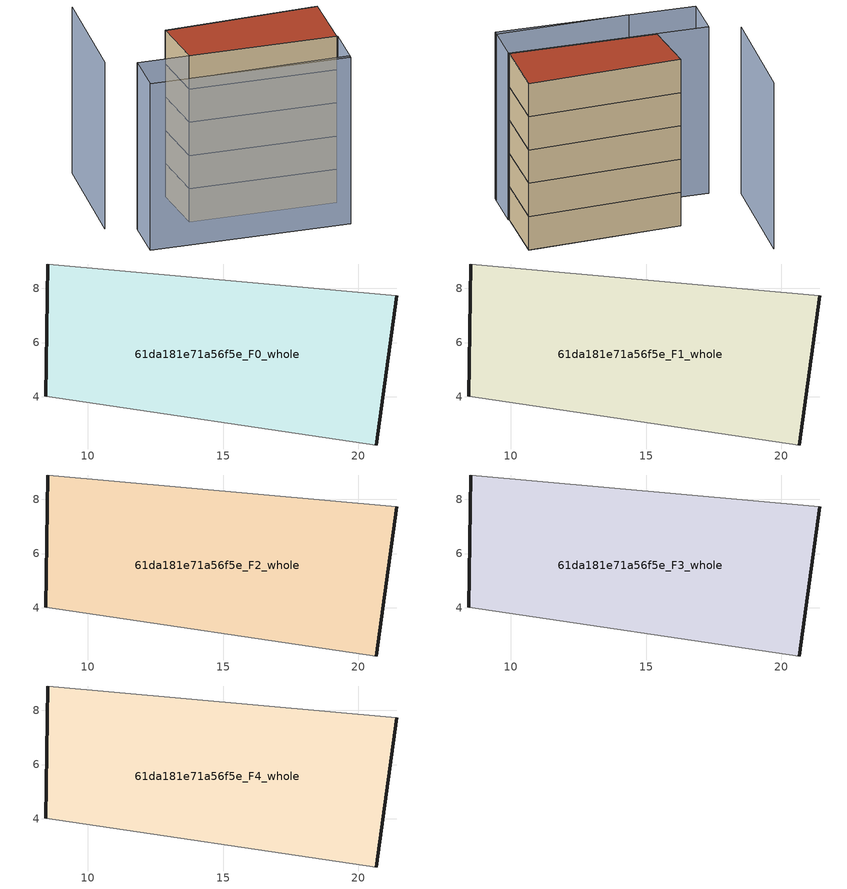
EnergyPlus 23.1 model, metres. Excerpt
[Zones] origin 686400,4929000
61da181e71a56f5e_F0_whole
 floor ground (EU_floor_Construction): 20.65,2.22 21.42,7.73 8.54,8.9 8.45,4.01 z0
 wall outside (EU_wall_Construction): 8.45,4.01 8.54,8.9 / 21.42,7.73 20.65,2.22 z0:3
 wall adiabatic (EU_wall_Construction): 8.54,8.9 21.42,7.73 / 20.65,2.22 8.45,4.01 z0:3
61da181e71a56f5e_F1_whole
 floor to 61da181e71a56f5e_F0_whole (EU_floor_Construction): 20.65,2.22 21.42,7.73 8.54,8.9 8.45,4.01 z3
 wall outside (EU_wall_Construction): 8.45,4.01 8.54,8.9 / 21.42,7.73 20.65,2.22 z3:6
 wall adiabatic (EU_wall_Construction): 8.54,8.9 21.42,7.73 / 20.65,2.22 8.45,4.01 z3:6
61da181e71a56f5e_F2_whole
 floor to 61da181e71a56f5e_F1_whole (EU_floor_Construction): 20.65,2.22 21.42,7.73 8.54,8.9 8.45,4.01 z6
 wall outside (EU_wall_Construction): 8.45,4.01 8.54,8.9 / 21.42,7.73 20.65,2.22 z6:9
 wall adiabatic (EU_wall_Construction): 8.54,8.9 21.42,7.73 / 20.65,2.22 8.45,4.01 z6:9
61da181e71a56f5e_F3_whole
 floor to 61da181e71a56f5e_F2_whole (EU_floor_Construction): 20.65,2.22 21.42,7.73 8.54,8.9 8.45,4.01 z9
 wall outside (EU_wall_Construction): 8.45,4.01 8.54,8.9 / 21.42,7.73 20.65,2.22 z9:12
 wall adiabatic (EU_wall_Construction): 8.54,8.9 21.42,7.73 / 20.65,2.22 8.45,4.01 z9:12
61da181e71a56f5e_F4_whole
 floor to 61da181e71a56f5e_F3_whole (EU_floor_Construction): 20.65,2.22 21.42,7.73 8.54,8.9 8.45,4.01 z12
 wall outside (EU_wall_Construction): 8.45,4.01 8.54,8.9 / 21.42,7.73 20.65,2.22 z12:15
 wall adiabatic (EU_wall_Construction): 8.54,8.9 21.42,7.73 / 20.65,2.22 8.45,4.01 z12:15
 roof outside (EU_roof_Construction): 21.42,7.73 20.65,2.22 8.45,4.01 8.54,8.9 z15
shading: 9.14,0.09 20.19,-1.24 / 3.45,15.69 1.81,5.78 / 4.17,4.64 20.7,2.21 / 20.7,2.21 20.15,-1.56 / 20.15,-1.56 3.61,0.87 / 3.61,0.87 4.17,4.64 z0:15
[Building]
EU S2 Campaign: North Axis=0; Terrain=City; Solar Distribution=FullExterior
[Site:Location]
Bologna: Latitude=44.5; Longitude=11.25; Time Zone=1; Elevation=37
[SizingPeriod:WeatherFileDays]
AnnualSizingPeriod: Begin Month=1; Begin Day of Month=1; End Month=12; End Day of Month=31; Day of Week for Start Day=Monday; Use Weather File Daylight Saving Period=No; Use Weather File Rain and Snow Indicators=No
[MATERIAL]
EU_InternalMass_Material: Roughness=MediumRough; Thickness=0.1; Conductivity=1; Density=1800; Specific Heat=900; Thermal Absorptance=0.9; Solar Absorptance=0.7; Visible Absorptance=0.7
[MATERIAL:NOMASS] Roughness=MediumRough; Thermal Absorptance=0.9; Solar Absorptance=0.7; Visible Absorptance=0.7
Name | Thermal Resistance
EU_wall_NoMass | 0.905828
EU_roof_NoMass | 0.37593
EU_floor_NoMass | 0.67114
[CONSTRUCTION]
EU_wall_Construction: EU_wall_NoMass
EU_roof_Construction: EU_roof_NoMass
EU_floor_Construction: EU_floor_NoMass
EU_InternalMass_Construction: EU_InternalMass_Material
[ZONE] Type=1; Multiplier=1; Ceiling Height=autocalculate; Floor Area=autocalculate; Part of Total Floor Area=Yes
Name | Volume
61da181e71a56f5e_F0_whole | 197.534
61da181e71a56f5e_F1_whole; 61da181e71a56f5e_F2_whole; 61da181e71a56f5e_F3_whole; 61da181e71a56f5e_F4_whole | 197.533
[INTERNALMASS] Construction=EU_InternalMass_Construction; Surface Area=65.8444
Name | Zone or ZoneList
61da181e71a56f5e_F0_whole_EU_InternalMass | 61da181e71a56f5e_F0_whole
61da181e71a56f5e_F1_whole_EU_InternalMass | 61da181e71a56f5e_F1_whole
61da181e71a56f5e_F2_whole_EU_InternalMass | 61da181e71a56f5e_F2_whole
61da181e71a56f5e_F3_whole_EU_InternalMass | 61da181e71a56f5e_F3_whole
61da181e71a56f5e_F4_whole_EU_InternalMass | 61da181e71a56f5e_F4_whole
[OTHEREQUIPMENT] Fuel Type=Electricity; Design Level Calculation Method=Watts/Area; Power per Zone Floor Area=1; Fraction Latent=0; Fraction Radiant=0; Fraction Lost=0; Carbon Dioxide Generation Rate=0; EndUse Subcategory=EU_Step8_InternalGains
Name | Zone or ZoneList or Space or SpaceList | Schedule
EU_Step8_InternalGain_61da181e71a56f5e_F0_whole_f000 | 61da181e71a56f5e_F0_whole | EU_Step8_GainSchedule_61da181e71a56f5e_F0_whole_f000
EU_Step8_InternalGain_61da181e71a56f5e_F1_whole_f000 | 61da181e71a56f5e_F1_whole | EU_Step8_GainSchedule_61da181e71a56f5e_F1_whole_f000
EU_Step8_InternalGain_61da181e71a56f5e_F2_whole_f000 | 61da181e71a56f5e_F2_whole | EU_Step8_GainSchedule_61da181e71a56f5e_F2_whole_f000
EU_Step8_InternalGain_61da181e71a56f5e_F3_whole_f000 | 61da181e71a56f5e_F3_whole | EU_Step8_GainSchedule_61da181e71a56f5e_F3_whole_f000
EU_Step8_InternalGain_61da181e71a56f5e_F4_whole_f000 | 61da181e71a56f5e_F4_whole | EU_Step8_GainSchedule_61da181e71a56f5e_F4_whole_f000
[ZONEVENTILATION:DESIGNFLOWRATE] Schedule=EU_AlwaysOn; Design Flow Rate Calculation Method=AirChanges/Hour; Air Changes per Hour=0.73129; Ventilation Type=Natural; Fan Pressure Rise=0; Fan Total Efficiency=1; Constant Term Coefficient=1; Temperature Term Coefficient=0; Velocity Term Coefficient=0; Velocity Squared Term Coefficient=0; Minimum Indoor Temperature=-100; Maximum Indoor Temperature=100; Delta Temperature=-100; Minimum Outdoor Temperature=-100; Maximum Outdoor Temperature=100; Maximum Wind Speed=40
Name | Zone or ZoneList or Space or SpaceList
EU_ConstantAir_61da181e71a56f5e_F0_whole | 61da181e71a56f5e_F0_whole
EU_ConstantAir_61da181e71a56f5e_F1_whole | 61da181e71a56f5e_F1_whole
EU_ConstantAir_61da181e71a56f5e_F2_whole | 61da181e71a56f5e_F2_whole
EU_ConstantAir_61da181e71a56f5e_F3_whole | 61da181e71a56f5e_F3_whole
EU_ConstantAir_61da181e71a56f5e_F4_whole | 61da181e71a56f5e_F4_whole
[HVACTEMPLATE:THERMOSTAT] Constant Heating Setpoint=20; Constant Cooling Setpoint=50
EU_HeatOnly_61da181e71a56f5e_F0_whole; EU_HeatOnly_61da181e71a56f5e_F1_whole; EU_HeatOnly_61da181e71a56f5e_F2_whole; EU_HeatOnly_61da181e71a56f5e_F3_whole; EU_HeatOnly_61da181e71a56f5e_F4_whole
[HVACTEMPLATE:ZONE:IDEALLOADSAIRSYSTEM] System Availability Schedule=EU_AlwaysOn; Maximum Heating Supply Air Temperature=50; Minimum Cooling Supply Air Temperature=13; Maximum Heating Supply Air Humidity Ratio=0.0156; Minimum Cooling Supply Air Humidity Ratio=0.0077; Heating Limit=NoLimit; Cooling Limit=NoLimit; Heating Availability Schedule=EU_AlwaysOn; Cooling Availability Schedule=EU_CoolingOff; Dehumidification Control Type=ConstantSensibleHeatRatio; Cooling Sensible Heat Ratio=0.7; Dehumidification Setpoint=60; Humidification Control Type=None; Humidification Setpoint=30; Outdoor Air Method=None; Outdoor Air Flow Rate per Person=0.00944; Outdoor Air Flow Rate per Zone Floor Area=0; Outdoor Air Flow Rate per Zone=0; Demand Controlled Ventilation Type=None; Outdoor Air Economizer Type=NoEconomizer; Heat Recovery Type=None; Sensible Heat Recovery Effectiveness=0.7; Latent Heat Recovery Effectiveness=0.65
Name | Template Thermostat
61da181e71a56f5e_F0_whole | EU_HeatOnly_61da181e71a56f5e_F0_whole
61da181e71a56f5e_F1_whole | EU_HeatOnly_61da181e71a56f5e_F1_whole
61da181e71a56f5e_F2_whole | EU_HeatOnly_61da181e71a56f5e_F2_whole
61da181e71a56f5e_F3_whole | EU_HeatOnly_61da181e71a56f5e_F3_whole
61da181e71a56f5e_F4_whole | EU_HeatOnly_61da181e71a56f5e_F4_whole
[SIZING:ZONE] Zone Cooling Design Supply Air Temperature Input Method=SupplyAirTemperature; Zone Cooling Design Supply Air Temperature=13; Zone Heating Design Supply Air Temperature Input Method=SupplyAirTemperature; Zone Heating Design Supply Air Temperature=50; Zone Cooling Design Supply Air Humidity Ratio=0.008; Zone Heating Design Supply Air Humidity Ratio=0.008; Cooling Design Air Flow Method=DesignDay; Cooling Design Air Flow Rate=0; Cooling Minimum Air Flow per Zone Floor Area=0.000762; Cooling Minimum Air Flow=0; Cooling Minimum Air Flow Fraction=0.2; Heating Design Air Flow Method=DesignDay; Heating Design Air Flow Rate=0; Heating Maximum Air Flow per Zone Floor Area=0.002032; Heating Maximum Air Flow=0.141576; Heating Maximum Air Flow Fraction=0.3; Account for Dedicated Outdoor Air System=No; Dedicated Outdoor Air System Control Strategy=NeutralSupplyAir; Dedicated Outdoor Air Low Setpoint Temperature for Design=autosize; Dedicated Outdoor Air High Setpoint Temperature for Design=autosize; Zone Load Sizing Method=Sensible Load Only No Latent Load; Zone Latent Cooling Design Supply Air Humidity Ratio Input Method=HumidityRatioDifference; Zone Cooling Design Supply Air Humidity Ratio Difference=0.005; Zone Latent Heating Design Supply Air Humidity Ratio Input Method=HumidityRatioDifference; Zone Humidification Design Supply Air Humidity Ratio Difference=0.005
61da181e71a56f5e_F0_whole; 61da181e71a56f5e_F1_whole; 61da181e71a56f5e_F2_whole; 61da181e71a56f5e_F3_whole; 61da181e71a56f5e_F4_whole
[SCHEDULE:CONSTANT]
Name | Hourly Value
EU_AlwaysOn | 1
EU_CoolingOff | 0
[SCHEDULE:FILE] Column Number=1; Rows to Skip at Top=0; Number of Hours of Data=8760; Column Separator=Comma; Interpolate to Timestep=No; Minutes per Item=60; Adjust Schedule for Daylight Savings=Yes
Name | File
EU_Step8_GainSchedule_61da181e71a56f5e_F0_whole_f000 | ../../schedules/61da181e71a56f5e/61da181e71a56f5e_F0_whole_f000_gain.csv
EU_Step8_GainSchedule_61da181e71a56f5e_F1_whole_f000 | ../../schedules/61da181e71a56f5e/61da181e71a56f5e_F1_whole_f000_gain.csv
EU_Step8_GainSchedule_61da181e71a56f5e_F2_whole_f000 | ../../schedules/61da181e71a56f5e/61da181e71a56f5e_F2_whole_f000_gain.csv
EU_Step8_GainSchedule_61da181e71a56f5e_F3_whole_f000 | ../../schedules/61da181e71a56f5e/61da181e71a56f5e_F3_whole_f000_gain.csv
EU_Step8_GainSchedule_61da181e71a56f5e_F4_whole_f000 | ../../schedules/61da181e71a56f5e/61da181e71a56f5e_F4_whole_f000_gain.csv
